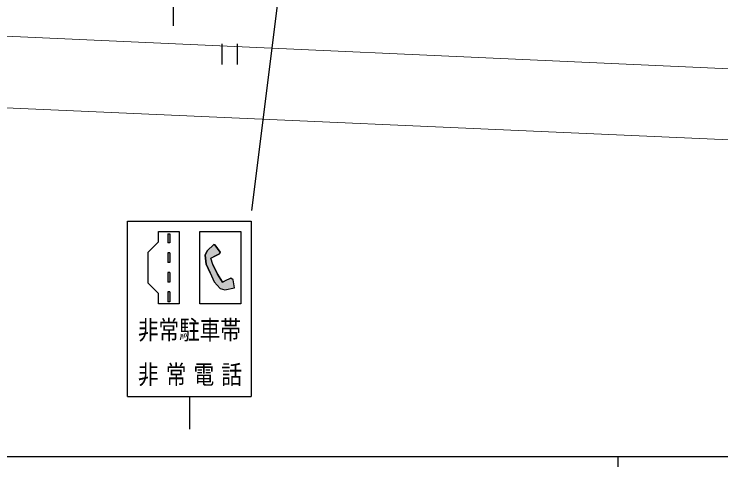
# Model space of a CAD drawing. Units: millimetres, scale not verified. Extents: x 40000 to 680000, y 20000 to 380000.
# Drawn here: x 109383 to 177996, y 204000 to 247903 of the extents above; entities that cross this region are included whole.
import ezdxf
from ezdxf.enums import TextEntityAlignment as Align

# ---------------------------------------------------------------- set-up
doc = ezdxf.new("R2010")
doc.units = ezdxf.units.MM
doc.header["$LTSCALE"] = 1000
for name, color, linetype, lineweight in [('M-BGD', 7, 'Continuous', 25), ('M-STR-HTXT', 7, 'Continuous', 13), ('M-STR-STRC', 7, 'Continuous', 25), ('M-TTL-BAND', 7, 'Continuous', 25)]:
    doc.layers.add(name, color=color, linetype=linetype, lineweight=lineweight)
doc.styles.add('ＭＳ ゴシック', font='')
doc.styles.get('ＭＳ ゴシック').set_extended_font_data('MS Gothic')

msp = doc.modelspace()

# ---------------------------------------------------------------- hatches: boundary and pattern name
at = {"layer": 'M-STR-STRC'}
for points in [[(124501, 225712), (124501, 226612), (124301, 226612), (124301, 225712)], [(128411, 222801), (128818, 221942), (129393, 221309), (129855, 221179), (130772, 221351), (130783, 221361), (130660, 222148), (130423, 222292), (129815, 222014), (129600, 221896), (129136, 222696), (128669, 223637), (128474, 224234), (128729, 224378), (129336, 224658), (129384, 224836), (128864, 225537), (128755, 225563), (128122, 224952), (127919, 224518), (128025, 223668)], [(124501, 223812), (124501, 224762), (124301, 224762), (124301, 223812)], [(124501, 221912), (124501, 222862), (124301, 222862), (124301, 221912)], [(124501, 220012), (124501, 220962), (124301, 220962), (124301, 220012)]]:
    msp.add_hatch(color=256, dxfattribs=at).paths.add_polyline_path(points)

# ---------------------------------------------------------------- linework, layer by layer
at = {"layer": 'M-BGD'}
for p, q in [((129542, 245011), (129542, 243011)), ((131042, 245011), (131042, 243011))]:
    msp.add_line(p, q, dxfattribs=at)
at = {"layer": 'M-STR-HTXT'}
for p, q in [((566978, 225249), (69467, 247502)), ((506673, 221329), (69502, 240520))]:
    msp.add_line(p, q, dxfattribs=at)
at = {"layer": 'M-STR-STRC'}
for p, q in [((132460, 228861), (138724, 278666)), ((124812, 249698), (124812, 246766)), ((120401, 227812), (132401, 227812)), ((120401, 210812), (120401, 227812)), ((132401, 227812), (132401, 210812)), ((123401, 226812), (125401, 226812)), ((123401, 225812), (123401, 226812)), ((124301, 226612), (124301, 225712)), ((124301, 226612), (124501, 226612)), ((124501, 226612), (124501, 225712)), ((125401, 226812), (125401, 219812)), ((127401, 226812), (131401, 226812)), ((127401, 219812), (127401, 226812)), ((131401, 226812), (131401, 219812)), ((122401, 224812), (123401, 225812)), ((124501, 225712), (124301, 225712)), ((128122, 224952), (128755, 225563)), ((128755, 225563), (128864, 225537)), ((128864, 225537), (129384, 224836)), ((122401, 221812), (122401, 224812)), ((124501, 224762), (124301, 224762)), ((124301, 224762), (124301, 223812)), ((124501, 224762), (124501, 223812)), ((127919, 224518), (128122, 224952)), ((128025, 223668), (127919, 224518)), ((128474, 224234), (128729, 224378)), ((129336, 224658), (128729, 224378)), ((129384, 224836), (129336, 224658)), ((124501, 223812), (124301, 223812)), ((128669, 223637), (128474, 224234)), ((128411, 222801), (128025, 223668)), ((128669, 223637), (129136, 222696)), ((124501, 222862), (124301, 222862)), ((124301, 222862), (124301, 221912)), ((124501, 222862), (124501, 221912)), ((128411, 222801), (128818, 221942)), ((129136, 222696), (129600, 221896)), ((123401, 220812), (122401, 221812)), ((124501, 221912), (124301, 221912)), ((128818, 221942), (129393, 221309)), ((129600, 221896), (129815, 222014)), ((130423, 222292), (129815, 222014)), ((130660, 222148), (130423, 222292)), ((130783, 221361), (130660, 222148)), ((124501, 220962), (124301, 220962)), ((124301, 220962), (124301, 220012)), ((124501, 220962), (124501, 220012)), ((129393, 221309), (129855, 221179)), ((129855, 221179), (130772, 221351)), ((130772, 221351), (130783, 221361)), ((123401, 219812), (123401, 220812)), ((125401, 219812), (123401, 219812)), ((124501, 220012), (124301, 220012)), ((131401, 219812), (127401, 219812)), ((120401, 210812), (132401, 210812)), ((126401, 210812), (126401, 207670))]:
    msp.add_line(p, q, dxfattribs=at)
msp.add_lwpolyline([(128411, 222801), (128818, 221942), (129393, 221309), (129855, 221179), (130772, 221351), (130783, 221361), (130660, 222148), (130423, 222292), (129815, 222014), (129600, 221896), (129136, 222696), (128669, 223637), (128474, 224234), (128729, 224378), (129336, 224658), (129384, 224836), (128864, 225537), (128755, 225563), (128122, 224952), (127919, 224518), (128025, 223668)], close=True, dxfattribs=at)
at = {"layer": 'M-TTL-BAND'}
for p, q in [((40000, 205000), (579000, 205000)), ((168000, 205000), (168000, 204000))]:
    msp.add_line(p, q, dxfattribs=at)

# ---------------------------------------------------------------- texts
at = {"layer": 'M-STR-STRC', "style": 'ＭＳ ゴシック', "width": 0.8}
msp.add_text('非常駐車帯', height=1833, dxfattribs=at).set_placement((121401, 215812), align=Align.BOTTOM_LEFT)
at = {"layer": 'M-STR-STRC', "insert": (121401, 211812), "char_height": 1833, "attachment_point": 7, "style": 'ＭＳ ゴシック'}
msp.add_mtext('\\T1.35;\\W0.8;非常電話', dxfattribs=at)

doc.saveas('drawing.dxf')
